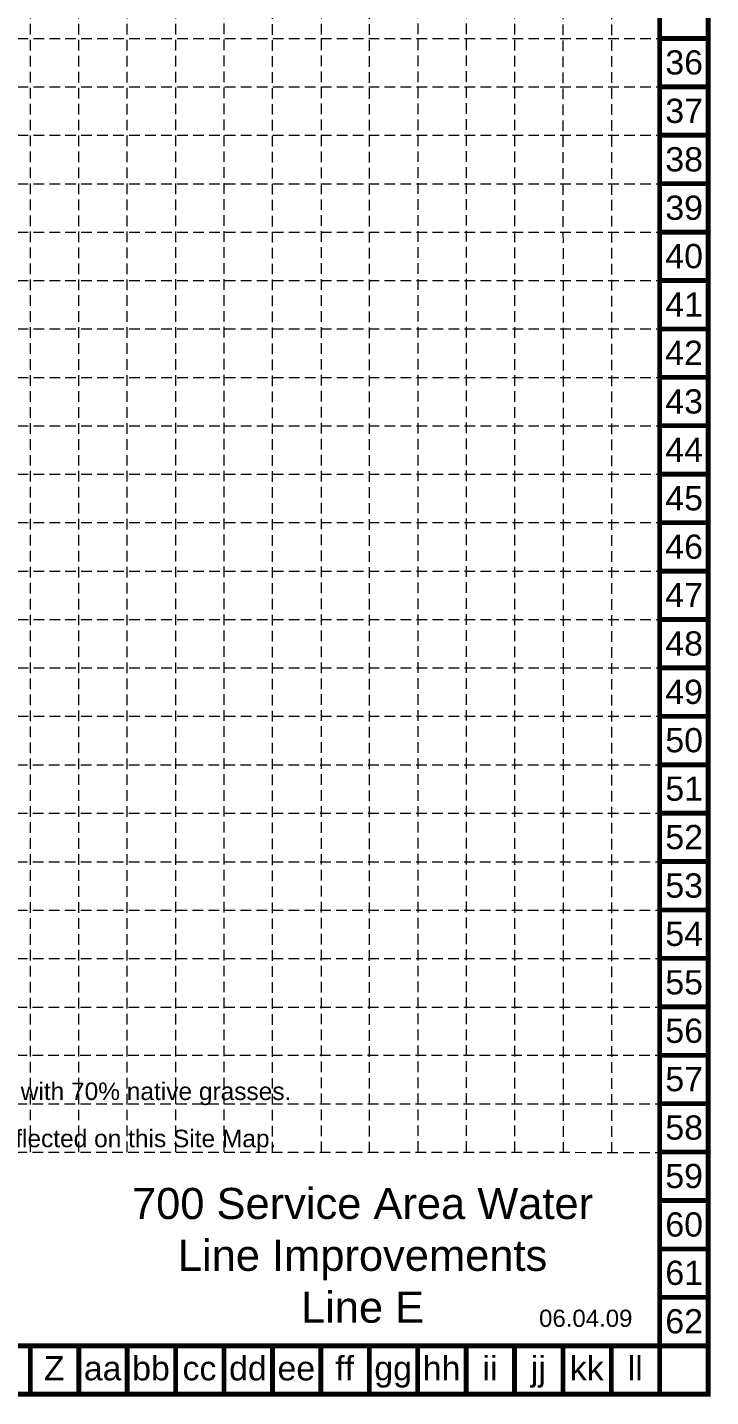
# Model space of a CAD drawing. Header units: inches. Extents: x 2600819 to 2602871, y 7032016 to 7035296.
# Drawn here: x 2602149 to 2602871, y 7032016 to 7033463 of the extents above; entities that cross this region are included whole.
import ezdxf
from ezdxf.enums import TextEntityAlignment as Align

# ---------------------------------------------------------------- set-up
doc = ezdxf.new("R2010")
doc.units = ezdxf.units.IN
doc.header["$MEASUREMENT"] = 0
doc.linetypes.add('HIDDEN', pattern=[0.375, 0.25, -0.125])
doc.layers.add('BASE', color=7, linetype='Continuous')
doc.layers.add('GRID', color=254, linetype='HIDDEN')
doc.styles.get("Standard").update_dxf_attribs({"font": 'ARIAL.TTF'})

msp = doc.modelspace()

# ---------------------------------------------------------------- linework, layer by layer
at = {"layer": 'BASE', "const_width": 5.12}
for points in [[(2602868.1, 7032018.5), (2602868.1, 7035293.5), (2600821.2, 7035293.5), (2600821.2, 7032018.5)], [(2602816.9, 7032069.7), (2602816.9, 7035242.4), (2600872.4, 7035242.4), (2600872.4, 7032069.7)]]:
    msp.add_lwpolyline(points, close=True, dxfattribs=at)
for points in [[(2602868.1, 7033451.3), (2602816.9, 7033451.3)], [(2602868.1, 7033400.2), (2602816.9, 7033400.2)], [(2602868.1, 7033349), (2602816.9, 7033349)], [(2602868.1, 7033297.8), (2602816.9, 7033297.8)], [(2602868.1, 7033246.6), (2602816.9, 7033246.6)], [(2602868.1, 7033195.5), (2602816.9, 7033195.5)], [(2602868.1, 7033144.3), (2602816.9, 7033144.3)], [(2602868.1, 7033093.1), (2602816.9, 7033093.1)], [(2602868.1, 7033042), (2602816.9, 7033042)], [(2602868.1, 7032990.8), (2602816.9, 7032990.8)], [(2602868.1, 7032939.6), (2602816.9, 7032939.6)], [(2602868.1, 7032888.4), (2602816.9, 7032888.4)], [(2602868.1, 7032837.3), (2602816.9, 7032837.3)], [(2602868.1, 7032786.1), (2602816.9, 7032786.1)], [(2602868.1, 7032734.9), (2602816.9, 7032734.9)], [(2602868.1, 7032683.7), (2602816.9, 7032683.7)], [(2602868.1, 7032632.6), (2602816.9, 7032632.6)], [(2602868.1, 7032581.4), (2602816.9, 7032581.4)], [(2602868.1, 7032530.2), (2602816.9, 7032530.2)], [(2602868.1, 7032479.1), (2602816.9, 7032479.1)], [(2602868.1, 7032427.9), (2602816.9, 7032427.9)], [(2602868.1, 7032376.7), (2602816.9, 7032376.7)], [(2602868.1, 7032325.5), (2602816.9, 7032325.5)], [(2602868.1, 7032274.4), (2602816.9, 7032274.4)], [(2602868.1, 7032223.2), (2602816.9, 7032223.2)], [(2602868.1, 7032172), (2602816.9, 7032172)], [(2602868.1, 7032120.8), (2602816.9, 7032120.8)], [(2602151.7, 7032069.7), (2602151.7, 7032018.5)], [(2602202.9, 7032069.7), (2602202.9, 7032018.5)], [(2602254, 7032069.7), (2602254, 7032018.5)], [(2602305.2, 7032069.7), (2602305.2, 7032018.5)], [(2602356.4, 7032069.7), (2602356.4, 7032018.5)], [(2602407.6, 7032069.7), (2602407.6, 7032018.5)], [(2602458.7, 7032069.7), (2602458.7, 7032018.5)], [(2602509.9, 7032069.7), (2602509.9, 7032018.5)], [(2602561.1, 7032069.7), (2602561.1, 7032018.5)], [(2602612.3, 7032069.7), (2602612.3, 7032018.5)], [(2602663.4, 7032069.7), (2602663.4, 7032018.5)], [(2602714.6, 7032069.7), (2602714.6, 7032018.5)], [(2602765.8, 7032069.7), (2602765.8, 7032018.5)], [(2602816.9, 7032069.7), (2602816.9, 7032018.5)], [(2602868.1, 7032069.7), (2602816.9, 7032069.7)]]:
    msp.add_lwpolyline(points, dxfattribs=at)
at = {"layer": 'GRID', "color": 252, "linetype": 'HIDDEN', "lineweight": 0, "ltscale": 45}
for p, q in [((2602151.7, 7032274.2), (2602151.7, 7035242.4)), ((2602202.9, 7032274.2), (2602202.9, 7035242.4)), ((2602254, 7032274.2), (2602254, 7035242.4)), ((2602305.5, 7032274.3), (2602305.2, 7035242.4)), ((2602356.6, 7032274.5), (2602356.4, 7035242.4)), ((2602407.7, 7032273.9), (2602407.6, 7035242.4)), ((2602459.4, 7032274.4), (2602459, 7035243.5)), ((2602510.2, 7032273.9), (2602510.1, 7035243.5)), ((2602561.5, 7032274.5), (2602561.3, 7035243.5)), ((2602612.7, 7032274.7), (2602612.5, 7035243.5)), ((2602663.8, 7032274.2), (2602663.6, 7035243.5)), ((2602715.1, 7032273.5), (2602714.8, 7035243.5)), ((2602766.3, 7032273.7), (2602766, 7035243.5)), ((2600872.4, 7033451.3), (2602816.9, 7033451.3)), ((2600872.4, 7033400.2), (2602816.9, 7033400.2)), ((2600872.4, 7033349), (2602816.9, 7033349)), ((2600872.4, 7033297.8), (2602816.9, 7033297.8)), ((2600872.4, 7033246.6), (2602816.9, 7033246.6)), ((2600872.4, 7033195.5), (2602816.9, 7033195.5)), ((2600872.4, 7033144.3), (2602816.9, 7033144.3)), ((2600872.4, 7033093.1), (2602816.9, 7033093.1)), ((2600872.4, 7033042), (2602816.9, 7033042)), ((2600872.4, 7032990.8), (2602816.9, 7032990.8)), ((2600872.4, 7032939.6), (2602816.9, 7032939.6)), ((2600872.4, 7032888.4), (2602816.9, 7032888.4)), ((2600872.4, 7032837.3), (2602816.9, 7032837.3)), ((2600872.4, 7032786.1), (2602816.9, 7032786.1)), ((2600872.4, 7032734.9), (2602816.9, 7032734.9)), ((2600871.9, 7032683.6), (2602816.5, 7032683.6)), ((2600871.9, 7032632.4), (2602816.5, 7032632.4)), ((2600871.9, 7032581.2), (2602816.5, 7032581.2)), ((2600871.9, 7032530.1), (2602816.5, 7032530.1)), ((2600871.9, 7032478.9), (2602816.5, 7032478.9)), ((2600871.6, 7032427.8), (2602814.8, 7032427.6)), ((2600871.3, 7032376.4), (2602814.8, 7032376.8)), ((2600871.4, 7032325.4), (2602815, 7032325.2)), ((2600871.4, 7032274.4), (2602815, 7032274.1))]:
    msp.add_line(p, q, dxfattribs=at)

# ---------------------------------------------------------------- texts
at = {"insert": (2602502.8, 7032236.5), "char_height": 32.868, "width": 516.397, "attachment_point": 2}
msp.add_mtext('700 Service Area Water Line Improvements \\PLine E', dxfattribs=at)
at = {"layer": 'BASE'}
for s, height, p in [('36', 25.59, (2602842.7, 7033426)), ('37', 25.59, (2602842.7, 7033374.8)), ('38', 25.59, (2602842.7, 7033323.6)), ('39', 25.59, (2602842.7, 7033272.4)), ('40', 25.59, (2602842.7, 7033221.3)), ('41', 25.59, (2602842.7, 7033170.1)), ('42', 25.59, (2602842.6, 7033119.1)), ('43', 25.59, (2602842.7, 7033067.7)), ('44', 25.59, (2602842.7, 7033016.6)), ('45', 25.59, (2602842.7, 7032965.4)), ('46', 25.59, (2602842.7, 7032914.2)), ('47', 25.59, (2602842.7, 7032863.1)), ('48', 25.59, (2602842.7, 7032811.9)), ('49', 25.59, (2602842.7, 7032760.8)), ('50', 25.59, (2602842.7, 7032709.7)), ('51', 25.59, (2602842.7, 7032658.5)), ('52', 25.59, (2602842.7, 7032607.3)), ('53', 25.59, (2602842.7, 7032556.1)), ('54', 25.59, (2602842.7, 7032505)), ('55', 25.59, (2602842.7, 7032453.8)), ('56', 25.59, (2602842.7, 7032402.6)), ('57', 25.59, (2602842.7, 7032351.5)), ('58', 25.59, (2602842.7, 7032300.3)), ('59', 25.59, (2602842.7, 7032249.1)), ('60', 25.59, (2602842.7, 7032197.9)), ('61', 25.59, (2602842.7, 7032146.8)), ('62', 25.59, (2602842.7, 7032095.6)), ('Z', 25.6, (2602176.9, 7032045.9)), ('bb', 25.59, (2602279.2, 7032045.9)), ('dd', 25.59, (2602381.6, 7032045.9)), ('ff', 25.59, (2602483.9, 7032045.9)), ('hh', 25.59, (2602586.3, 7032045.9)), ('ii', 25.59, (2602637.5, 7032045.9)), ('jj', 25.59, (2602688.6, 7032045.9)), ('kk', 25.59, (2602739.8, 7032045.9)), ('ll', 25.59, (2602791, 7032045.9)), ('aa', 25.59, (2602228.1, 7032045.9)), ('cc', 25.59, (2602330.4, 7032045.9)), ('ee', 25.59, (2602432.8, 7032045.9)), ('gg', 25.59, (2602535.1, 7032045.9))]:
    msp.add_text(s, height=height, dxfattribs=at).set_placement(p, align=Align.MIDDLE_CENTER)
at = {"layer": 'BASE', "color": 7}
for s, p in [('Stabilization practices are expected to be used at all disturbed areas.  Disturbed areas will be revegetated with 70%%% native grasses.', (2600925.4, 7032329.4)), ('Construction entrances will be installed as needed; location(s) will be determined in the field and will be reflected on this Site Map.', (2600926.8, 7032279.5))]:
    msp.add_text(s, height=18.5132, dxfattribs=at).set_placement(p)
at = {"layer": 'BASE'}
msp.add_text('06.04.09', height=18.14, dxfattribs=at).set_placement((2602738.7, 7032089.7), align=Align.CENTER)

doc.saveas('drawing.dxf')
